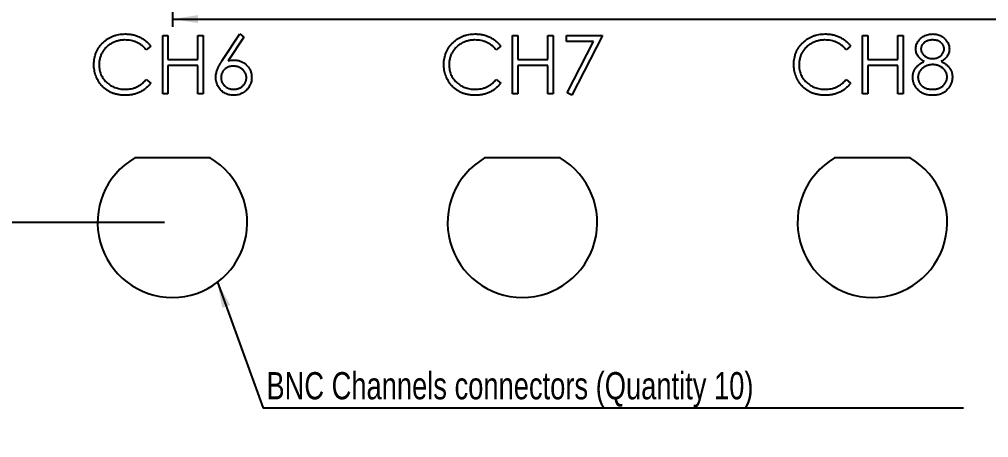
# Model space of a CAD drawing. Header units: millimetres. Extents: x 0 to 836, y 0 to 589.
# Drawn here: x 434.6 to 559.2, y 393.1 to 446.9 of the extents above; entities that cross this region are included whole.
import ezdxf

# ---------------------------------------------------------------- set-up
doc = ezdxf.new("R2010")
doc.units = ezdxf.units.MM
doc.layers.add('FORMAT', color=7, linetype='Continuous')
doc.styles.add('SLDTEXTSTYLE0', font='TXT', dxfattribs={"width": 0.75})
doc.dimstyles.new('SLDDIMSTYLE0', dxfattribs={"dimtxt": 3.5, "dimasz": 3.302, "dimexe": 0, "dimexo": 0.0625, "dimgap": 0.875, "dimtad": 1, "dimlfac": 0.666667, "dimrnd": 1e-09, "dimzin": 4, "dimdsep": 46, "dimtxsty": 'SLDTEXTSTYLE0', "dimsah": 1, "dimcen": 0.09, "dimadec": 0, "dimazin": 1, "dimtfac": 1, "dimtofl": 0, "dimtmove": 0, "dimatfit": 3, "dimfxl": 1, "dimfrac": 2, "dimtolj": 1, "dimtzin": 12, "dimarcsym": 0})
doc.dimstyles.new('SLDDIMSTYLE7', dxfattribs={"dimtxt": 0.18, "dimasz": 3.302, "dimexe": 0, "dimexo": 0.0625, "dimgap": 0, "dimtad": 0, "dimtih": 1, "dimtoh": 1, "dimdec": 0, "dimrnd": 1e-09, "dimzin": 0, "dimdsep": 46, "dimtxsty": 'Standard', "dimsah": 1, "dimcen": 0.09, "dimadec": 0, "dimazin": 0, "dimtfac": 3.302, "dimtdec": 0, "dimtofl": 0, "dimtmove": 0, "dimatfit": 3, "dimfxl": 1, "dimfrac": 2, "dimtolj": 1, "dimtzin": 0, "dimarcsym": 0})

# ---------------------------------------------------------------- blocks, each defined once
blk = doc.blocks.new('_D_1')
at = {"layer": 'FORMAT'}
for p, q in [((58.29, 421.36), (58.29, 549.74)), ((694.29, 421.36), (694.29, 549.74)), ((58.29, 548.74), (694.29, 548.74))]:
    blk.add_line(p, q, dxfattribs=at)
for points in [[(58.29, 548.74), (61.59, 548.23), (61.59, 549.24)], [(694.29, 548.74), (690.99, 549.24), (690.99, 548.23)]]:
    blk.add_solid(points, dxfattribs=at)
at = {"layer": 'FORMAT', "insert": (369.18, 553.25), "char_height": 3.5, "attachment_point": 1, "style": 'SLDTEXTSTYLE0'}
blk.add_mtext('424.00', dxfattribs=at)
blk = doc.blocks.new('_D_65')
at = {"layer": 'FORMAT'}
for p, q in [((454.29, 467.76), (454.29, 445.93)), ((649.29, 366.26), (649.29, 447.93)), ((454.29, 446.93), (649.29, 446.93))]:
    blk.add_line(p, q, dxfattribs=at)
for points in [[(454.29, 446.93), (457.59, 446.42), (457.59, 447.44)], [(649.29, 446.93), (645.99, 447.44), (645.99, 446.42)]]:
    blk.add_solid(points, dxfattribs=at)
at = {"layer": 'FORMAT', "insert": (569.32, 451.44), "char_height": 3.5, "attachment_point": 1, "style": 'SLDTEXTSTYLE0'}
blk.add_mtext('130.00', dxfattribs=at)
blk = doc.blocks.new('_D_67')
at = {"layer": 'FORMAT'}
for p, q in [((402.27, 420.76), (402.27, 518.26)), ((453.29, 420.76), (401.27, 420.76))]:
    blk.add_line(p, q, dxfattribs=at)
for points in [[(402.27, 518.26), (401.76, 514.96), (402.78, 514.96)], [(402.27, 420.76), (402.78, 424.07), (401.76, 424.07)]]:
    blk.add_solid(points, dxfattribs=at)
at = {"layer": 'FORMAT', "insert": (397.76, 463.69), "char_height": 3.5, "attachment_point": 1, "rotation": 90, "style": 'SLDTEXTSTYLE0'}
blk.add_mtext('65.00', dxfattribs=at)
blk = doc.blocks.new('SW_NOTE_0_9')
at = {"layer": 'FORMAT', "color": 0}
blk.add_line((90.08, 0), (0, 0), dxfattribs=at)
at = {"layer": 'FORMAT', "color": 0, "insert": (0.43, 4.62), "char_height": 3.5, "attachment_point": 1, "style": 'SLDTEXTSTYLE0'}
blk.add_mtext('BNC Channels connectors (Quantity 10)', dxfattribs=at)

msp = doc.modelspace()

# ---------------------------------------------------------------- linework, layer by layer
at = {"color": 7, "linetype": 'Continuous', "lineweight": 25}
for p, q in [((460.70535, 441.59344), (462.94393, 445.01592)), ((462.94393, 445.01592), (463.46226, 444.60877)), ((453.04008, 444.82361), (453.71316, 444.82361)), ((453.04008, 437.32361), (453.04008, 444.82361)), ((453.71316, 444.82361), (453.71316, 441.74669)), ((457.55932, 444.82361), (458.23239, 444.82361)), ((457.55932, 441.74669), (457.55932, 444.82361)), ((458.23239, 444.82361), (458.23239, 437.32361)), ((463.46226, 444.60877), (461.48059, 441.57842)), ((498.04008, 444.82361), (498.71316, 444.82361)), ((498.04008, 437.32361), (498.04008, 444.82361)), ((498.71316, 444.82361), (498.71316, 441.74669)), ((502.55932, 444.82361), (503.23239, 444.82361)), ((502.55932, 441.74669), (502.55932, 444.82361)), ((503.23239, 444.82361), (503.23239, 437.32361)), ((504.96316, 444.82361), (509.57855, 444.82361)), ((504.96316, 444.05438), (504.96316, 444.82361)), ((508.43972, 444.05438), (504.96316, 444.05438)), ((505.05481, 437.45131), (508.43972, 444.05438)), ((509.57855, 444.82361), (505.63624, 437.1313)), ((543.04008, 444.82361), (543.71316, 444.82361)), ((543.04008, 437.32361), (543.04008, 444.82361)), ((543.71316, 444.82361), (543.71316, 441.74669)), ((547.55932, 444.82361), (548.23239, 444.82361)), ((547.55932, 441.74669), (547.55932, 444.82361)), ((548.23239, 444.82361), (548.23239, 437.32361)), ((451.50162, 443.44741), (450.91268, 442.99669)), ((496.50162, 443.44741), (495.91268, 442.99669)), ((541.50162, 443.44741), (540.91268, 442.99669)), ((453.71316, 441.74669), (457.55932, 441.74669)), ((498.71316, 441.74669), (502.55932, 441.74669)), ((543.71316, 441.74669), (547.55932, 441.74669)), ((453.71316, 440.97746), (453.71316, 437.32361)), ((457.55932, 440.97746), (453.71316, 440.97746)), ((457.55932, 437.32361), (457.55932, 440.97746)), ((498.71316, 440.97746), (498.71316, 437.32361)), ((502.55932, 440.97746), (498.71316, 440.97746)), ((502.55932, 437.32361), (502.55932, 440.97746)), ((543.71316, 440.97746), (543.71316, 437.32361)), ((547.55932, 440.97746), (543.71316, 440.97746)), ((547.55932, 437.32361), (547.55932, 440.97746)), ((450.91268, 439.15053), (451.50162, 438.70432)), ((495.91268, 439.15053), (496.50162, 438.70432)), ((540.91268, 439.15053), (541.50162, 438.70432)), ((505.63624, 437.1313), (505.05481, 437.45131)), ((453.71316, 437.32361), (453.04008, 437.32361)), ((458.23239, 437.32361), (457.55932, 437.32361)), ((498.71316, 437.32361), (498.04008, 437.32361)), ((503.23239, 437.32361), (502.55932, 437.32361)), ((543.71316, 437.32361), (543.04008, 437.32361)), ((548.23239, 437.32361), (547.55932, 437.32361)), ((459.14152, 429.07361), (449.43865, 429.07361)), ((504.14152, 429.07361), (494.43865, 429.07361)), ((549.14152, 429.07361), (539.43865, 429.07361))]:
    msp.add_line(p, q, dxfattribs=at)
for centre in [(454.29008, 420.76361), (499.29008, 420.76361), (544.29008, 420.76361)]:
    msp.add_arc(centre, 9.6225, 120.2766677, 59.7233323, dxfattribs=at)
for points, knots in [([(444.19393, 441.11718), (444.19726, 441.25208), (444.20382, 441.5175), (444.25952, 441.90702), (444.34914, 442.2802), (444.47642, 442.63635), (444.63778, 442.97734), (444.83713, 443.30057), (445.07213, 443.60811), (445.34094, 443.89528), (445.63573, 444.15787), (445.95141, 444.38888), (446.28738, 444.58113), (446.63991, 444.74184), (447.01167, 444.86536), (447.40185, 444.95183), (447.80972, 445.00566), (448.08799, 445.01246), (448.22939, 445.01592)], [0, 0, 0, 0, 0.064557846, 0.127013532, 0.18795481, 0.248013913, 0.307747682, 0.368234515, 0.429469844, 0.492743437, 0.556257769, 0.618216786, 0.679655476, 0.741245546, 0.803415265, 0.866815462, 0.932328312, 1, 1, 1, 1]), ([(448.22939, 445.01592), (448.31556, 445.01488), (448.48613, 445.01284), (448.73846, 444.9929), (448.98412, 444.95965), (449.22329, 444.9144), (449.45712, 444.85825), (449.68384, 444.78509), (449.90476, 444.70144), (450.11851, 444.6051), (450.32404, 444.49696), (450.52131, 444.37821), (450.70873, 444.249), (450.88764, 444.11044), (451.05503, 443.95959), (451.21566, 443.80059), (451.36408, 443.62888), (451.45569, 443.50801), (451.50162, 443.44741)], [0, 0, 0, 0, 0.068547537, 0.135682946, 0.20121499, 0.265682235, 0.329266835, 0.392395428, 0.455069762, 0.51712685, 0.578790035, 0.639739863, 0.700191504, 0.759806243, 0.819628319, 0.879354791, 0.939511608, 1, 1, 1, 1]), ([(489.19393, 441.11718), (489.19726, 441.25208), (489.20382, 441.5175), (489.25952, 441.90702), (489.34914, 442.2802), (489.47642, 442.63635), (489.63778, 442.97734), (489.83713, 443.30057), (490.07213, 443.60811), (490.34094, 443.89528), (490.63573, 444.15787), (490.95141, 444.38888), (491.28738, 444.58113), (491.63991, 444.74184), (492.01167, 444.86536), (492.40185, 444.95183), (492.80972, 445.00566), (493.08799, 445.01246), (493.22939, 445.01592)], [0, 0, 0, 0, 0.064557846, 0.127013532, 0.18795481, 0.248013913, 0.307747682, 0.368234515, 0.429469844, 0.492743437, 0.556257769, 0.618216786, 0.679655476, 0.741245546, 0.803415265, 0.866815462, 0.932328312, 1, 1, 1, 1]), ([(493.22939, 445.01592), (493.31556, 445.01488), (493.48613, 445.01284), (493.73846, 444.9929), (493.98412, 444.95965), (494.22329, 444.9144), (494.45712, 444.85825), (494.68384, 444.78509), (494.90476, 444.70144), (495.11851, 444.6051), (495.32404, 444.49696), (495.52131, 444.37821), (495.70873, 444.249), (495.88764, 444.11044), (496.05503, 443.95959), (496.21566, 443.80059), (496.36408, 443.62888), (496.45569, 443.50801), (496.50162, 443.44741)], [0, 0, 0, 0, 0.068547537, 0.135682946, 0.20121499, 0.265682235, 0.329266835, 0.392395428, 0.455069762, 0.51712685, 0.578790035, 0.639739863, 0.700191504, 0.759806243, 0.819628319, 0.879354791, 0.939511608, 1, 1, 1, 1]), ([(534.19393, 441.11718), (534.19726, 441.25208), (534.20382, 441.5175), (534.25952, 441.90702), (534.34914, 442.2802), (534.47642, 442.63635), (534.63778, 442.97734), (534.83713, 443.30057), (535.07213, 443.60811), (535.34094, 443.89528), (535.63573, 444.15787), (535.95141, 444.38888), (536.28738, 444.58113), (536.63991, 444.74184), (537.01167, 444.86536), (537.40185, 444.95183), (537.80972, 445.00566), (538.08799, 445.01246), (538.22939, 445.01592)], [0, 0, 0, 0, 0.064557846, 0.127013532, 0.18795481, 0.248013913, 0.307747682, 0.368234515, 0.429469844, 0.492743437, 0.556257769, 0.618216786, 0.679655476, 0.741245546, 0.803415265, 0.866815462, 0.932328312, 1, 1, 1, 1]), ([(538.22939, 445.01592), (538.31556, 445.01488), (538.48613, 445.01284), (538.73846, 444.9929), (538.98412, 444.95965), (539.22329, 444.9144), (539.45712, 444.85825), (539.68384, 444.78509), (539.90476, 444.70144), (540.11851, 444.6051), (540.32404, 444.49696), (540.52131, 444.37821), (540.70873, 444.249), (540.88764, 444.11044), (541.05503, 443.95959), (541.21566, 443.80059), (541.36408, 443.62888), (541.45569, 443.50801), (541.50162, 443.44741)], [0, 0, 0, 0, 0.068547537, 0.135682946, 0.20121499, 0.265682235, 0.329266835, 0.392395428, 0.455069762, 0.51712685, 0.578790035, 0.639739863, 0.700191504, 0.759806243, 0.819628319, 0.879354791, 0.939511608, 1, 1, 1, 1]), ([(549.86701, 443.09134), (549.87051, 443.17126), (549.87756, 443.33192), (549.93452, 443.57108), (550.02735, 443.80597), (550.15361, 444.03546), (550.31087, 444.25178), (550.49954, 444.4458), (550.71512, 444.61575), (550.95653, 444.75841), (551.21632, 444.87452), (551.49042, 444.95462), (551.77407, 445.00698), (551.96713, 445.01291), (552.06502, 445.01592)], [0, 0, 0, 0, 0.074058426, 0.148870352, 0.226667668, 0.307734759, 0.391157204, 0.473929356, 0.557927752, 0.64498929, 0.733364056, 0.821092042, 0.909287215, 1, 1, 1, 1]), ([(552.06502, 445.01592), (552.16039, 445.01282), (552.34844, 445.00671), (552.62486, 444.95573), (552.88934, 444.8706), (553.14097, 444.75511), (553.37526, 444.61285), (553.58226, 444.44056), (553.76512, 444.2474), (553.91637, 444.03114), (554.041, 443.80253), (554.12779, 443.56334), (554.1834, 443.31874), (554.19042, 443.15323), (554.19393, 443.0703)], [0, 0, 0, 0, 0.089409711, 0.176305764, 0.262625902, 0.349445726, 0.435498264, 0.51892813, 0.601354657, 0.684256422, 0.76580674, 0.844876866, 0.922279795, 1, 1, 1, 1]), ([(448.18732, 444.24669), (448.11214, 444.24582), (447.96248, 444.2441), (447.74038, 444.22136), (447.52242, 444.18941), (447.30875, 444.142), (447.09965, 444.08206), (446.89374, 444.01043), (446.694, 443.92181), (446.49767, 443.82387), (446.30958, 443.71324), (446.1316, 443.59257), (445.9644, 443.4632), (445.80783, 443.32467), (445.66175, 443.17758), (445.52721, 443.02037), (445.40467, 442.85354), (445.2917, 442.6793), (445.19053, 442.49815), (445.10583, 442.30941), (445.03081, 442.11633), (444.97146, 441.91672), (444.92448, 441.71199), (444.89206, 441.50158), (444.86959, 441.28594), (444.86787, 441.13977), (444.86701, 441.0661)], [0, 0, 0, 0, 0.043954909, 0.087501875, 0.130462627, 0.172752021, 0.215403067, 0.25764983, 0.300152749, 0.34312149, 0.385925163, 0.427685727, 0.46881795, 0.5094918, 0.549883031, 0.589980023, 0.63040523, 0.670868626, 0.711383944, 0.751627258, 0.791775577, 0.832458919, 0.873319045, 0.914542956, 0.956923558, 1, 1, 1, 1]), ([(450.91268, 442.99669), (450.87067, 443.04676), (450.78721, 443.14622), (450.65294, 443.28589), (450.51301, 443.41675), (450.36747, 443.53941), (450.2137, 443.64959), (450.05542, 443.75302), (449.89, 443.84574), (449.66125, 443.95816), (449.362, 444.07547), (448.9853, 444.17384), (448.59206, 444.23645), (448.32378, 444.24324), (448.18732, 444.24669)], [0, 0, 0, 0, 0.063163259, 0.125474941, 0.18712122, 0.248294346, 0.309294856, 0.369850066, 0.430973376, 0.49245599, 0.616147966, 0.740843698, 0.868182649, 1, 1, 1, 1]), ([(493.18732, 444.24669), (493.11214, 444.24582), (492.96248, 444.2441), (492.74038, 444.22136), (492.52242, 444.18941), (492.30875, 444.142), (492.09965, 444.08206), (491.89374, 444.01043), (491.694, 443.92181), (491.49767, 443.82387), (491.30958, 443.71324), (491.1316, 443.59257), (490.9644, 443.4632), (490.80783, 443.32467), (490.66175, 443.17758), (490.52721, 443.02037), (490.40467, 442.85354), (490.2917, 442.6793), (490.19053, 442.49815), (490.10583, 442.30941), (490.03081, 442.11633), (489.97146, 441.91672), (489.92448, 441.71199), (489.89206, 441.50158), (489.86959, 441.28594), (489.86787, 441.13977), (489.86701, 441.0661)], [0, 0, 0, 0, 0.043954909, 0.087501875, 0.130462627, 0.172752021, 0.215403067, 0.25764983, 0.300152749, 0.34312149, 0.385925163, 0.427685727, 0.46881795, 0.5094918, 0.549883031, 0.589980023, 0.63040523, 0.670868626, 0.711383944, 0.751627258, 0.791775577, 0.832458919, 0.873319045, 0.914542956, 0.956923558, 1, 1, 1, 1]), ([(495.91268, 442.99669), (495.87067, 443.04676), (495.78721, 443.14622), (495.65294, 443.28589), (495.51301, 443.41675), (495.36747, 443.53941), (495.2137, 443.64959), (495.05542, 443.75302), (494.89, 443.84574), (494.66125, 443.95816), (494.362, 444.07547), (493.9853, 444.17384), (493.59206, 444.23645), (493.32378, 444.24324), (493.18732, 444.24669)], [0, 0, 0, 0, 0.063163259, 0.125474941, 0.18712122, 0.248294346, 0.309294856, 0.369850066, 0.430973376, 0.49245599, 0.616147966, 0.740843698, 0.868182649, 1, 1, 1, 1]), ([(538.18732, 444.24669), (538.11214, 444.24582), (537.96248, 444.2441), (537.74038, 444.22136), (537.52242, 444.18941), (537.30875, 444.142), (537.09965, 444.08206), (536.89374, 444.01043), (536.694, 443.92181), (536.49767, 443.82387), (536.30958, 443.71324), (536.1316, 443.59257), (535.9644, 443.4632), (535.80783, 443.32467), (535.66175, 443.17758), (535.52721, 443.02037), (535.40467, 442.85354), (535.2917, 442.6793), (535.19053, 442.49815), (535.10583, 442.30941), (535.03081, 442.11633), (534.97146, 441.91672), (534.92448, 441.71199), (534.89206, 441.50158), (534.86959, 441.28594), (534.86787, 441.13977), (534.86701, 441.0661)], [0, 0, 0, 0, 0.043954909, 0.087501875, 0.130462627, 0.172752021, 0.215403067, 0.25764983, 0.300152749, 0.34312149, 0.385925163, 0.427685727, 0.46881795, 0.5094918, 0.549883031, 0.589980023, 0.63040523, 0.670868626, 0.711383944, 0.751627258, 0.791775577, 0.832458919, 0.873319045, 0.914542956, 0.956923558, 1, 1, 1, 1]), ([(540.91268, 442.99669), (540.87067, 443.04676), (540.78721, 443.14622), (540.65294, 443.28589), (540.51301, 443.41675), (540.36747, 443.53941), (540.2137, 443.64959), (540.05542, 443.75302), (539.89, 443.84574), (539.66125, 443.95816), (539.362, 444.07547), (538.9853, 444.17384), (538.59206, 444.23645), (538.32378, 444.24324), (538.18732, 444.24669)], [0, 0, 0, 0, 0.063163259, 0.125474941, 0.18712122, 0.248294346, 0.309294856, 0.369850066, 0.430973376, 0.49245599, 0.616147966, 0.740843698, 0.868182649, 1, 1, 1, 1]), ([(552.02746, 444.24669), (551.97486, 444.24529), (551.87193, 444.24256), (551.72101, 444.22829), (551.5775, 444.20053), (551.43989, 444.16359), (551.31008, 444.11369), (551.1863, 444.05499), (551.07066, 443.98362), (550.96175, 443.90356), (550.86372, 443.8155), (550.77671, 443.72376), (550.70443, 443.62652), (550.64306, 443.52622), (550.59853, 443.41987), (550.56517, 443.31073), (550.54263, 443.19743), (550.54094, 443.11999), (550.54008, 443.08082)], [0, 0, 0, 0, 0.0752433086, 0.1472088117, 0.2164470899, 0.2840250416, 0.3506554492, 0.4150313178, 0.479629831, 0.5446516341, 0.6080442397, 0.667827565, 0.7251142466, 0.7809917079, 0.8355270041, 0.8894381545, 0.9440720892, 1, 1, 1, 1]), ([(553.52085, 443.09584), (553.51971, 443.13148), (553.51745, 443.2022), (553.49881, 443.30664), (553.468, 443.4087), (553.4263, 443.50923), (553.37142, 443.60682), (553.30635, 443.703), (553.22731, 443.7956), (553.13861, 443.88679), (553.03801, 443.97119), (552.92572, 444.04541), (552.8023, 444.10843), (552.66776, 444.15962), (552.52259, 444.19807), (552.36747, 444.22686), (552.20109, 444.24309), (552.08659, 444.24546), (552.02746, 444.24669)], [0, 0, 0, 0, 0.050902438, 0.101034043, 0.151083817, 0.203061988, 0.256248434, 0.310846715, 0.3687691, 0.43001504, 0.492519647, 0.556048722, 0.621995683, 0.690192369, 0.761384855, 0.83635622, 0.915487005, 1, 1, 1, 1]), ([(550.96226, 441.50179), (550.87528, 441.54923), (550.70686, 441.64107), (550.48385, 441.80981), (550.2923, 441.99257), (550.13747, 442.1932), (550.0156, 442.40545), (549.93199, 442.62797), (549.87542, 442.85665), (549.86982, 443.01288), (549.86701, 443.09134)], [0, 0, 0, 0, 0.14586006, 0.282425903, 0.4108504, 0.535029421, 0.654701078, 0.770133433, 0.884555844, 1, 1, 1, 1]), ([(550.54008, 443.08082), (550.54156, 443.04165), (550.54447, 442.96424), (550.56698, 442.84993), (550.60053, 442.73759), (550.65335, 442.62991), (550.71671, 442.52315), (550.7949, 442.41997), (550.8881, 442.32001), (550.99315, 442.22414), (551.10761, 442.13435), (551.22886, 442.05641), (551.35539, 441.99119), (551.48589, 441.93692), (551.6217, 441.89472), (551.76199, 441.86479), (551.90677, 441.84619), (552.00487, 441.84396), (552.05451, 441.84284)], [0, 0, 0, 0, 0.05456395, 0.107826203, 0.161923709, 0.217509701, 0.274498333, 0.334814765, 0.397554947, 0.464754577, 0.53290121, 0.600097214, 0.665354161, 0.731083628, 0.796883494, 0.86329159, 0.930831218, 1, 1, 1, 1]), ([(552.05451, 441.84284), (552.11826, 441.84471), (552.24513, 441.84843), (552.43216, 441.88304), (552.614, 441.93748), (552.78873, 442.01197), (552.95181, 442.10546), (553.09718, 442.21739), (553.22361, 442.34517), (553.32976, 442.48682), (553.41207, 442.63757), (553.47615, 442.78886), (553.51356, 442.94229), (553.51844, 443.04508), (553.52085, 443.09584)], [0, 0, 0, 0, 0.089689936, 0.17849401, 0.266837753, 0.356558176, 0.44533425, 0.530805835, 0.614076217, 0.697707086, 0.77914195, 0.855353591, 0.92855682, 1, 1, 1, 1]), ([(554.19393, 443.0703), (554.19086, 442.98893), (554.18482, 442.8291), (554.13403, 442.59612), (554.04851, 442.37793), (553.93173, 442.17206), (553.77953, 441.98224), (553.59394, 441.80606), (553.37644, 441.64207), (553.21302, 441.54953), (553.12873, 441.50179)], [0, 0, 0, 0, 0.121904041, 0.239412608, 0.355410104, 0.472090729, 0.592858982, 0.718703468, 0.854892383, 1, 1, 1, 1]), ([(459.86701, 439.41496), (459.86954, 439.49219), (459.87471, 439.6499), (459.9108, 439.88875), (459.9688, 440.13315), (460.03375, 440.34048), (460.10237, 440.51032), (460.15949, 440.64726), (460.23057, 440.78818), (460.30637, 440.9379), (460.39371, 441.09259), (460.48867, 441.25481), (460.59389, 441.42199), (460.66764, 441.53544), (460.70535, 441.59344)], [0, 0, 0, 0, 0.09781819, 0.199726053, 0.305276357, 0.415811491, 0.474472231, 0.53727388, 0.603657421, 0.674298863, 0.749834485, 0.828598477, 0.912377778, 1, 1, 1, 1]), ([(461.48059, 441.57842), (461.61253, 441.59945), (461.86988, 441.64047), (462.13038, 441.64723), (462.25733, 441.65053)], [0, 0, 0, 0, 0.512659336, 1, 1, 1, 1]), ([(462.25733, 441.65053), (462.33356, 441.64848), (462.48361, 441.64445), (462.70391, 441.61341), (462.9156, 441.5645), (463.1178, 441.49321), (463.31125, 441.40213), (463.49704, 441.29297), (463.67168, 441.1601), (463.83744, 441.01168), (463.98792, 440.84729), (464.12116, 440.67285), (464.23307, 440.48857), (464.32387, 440.29452), (464.39438, 440.091), (464.44579, 439.87829), (464.47617, 439.65622), (464.4803, 439.50519), (464.48239, 439.42848)], [0, 0, 0, 0, 0.0652308037, 0.128404896, 0.1900670716, 0.2509433658, 0.3115458329, 0.3728628022, 0.4350236739, 0.4990717247, 0.563091075, 0.6255101063, 0.6866800359, 0.747282503, 0.8085634952, 0.8707421035, 0.9343409515, 1, 1, 1, 1]), ([(549.48239, 439.44651), (549.48363, 439.49913), (549.48608, 439.60314), (549.50302, 439.7568), (549.53025, 439.90637), (549.56723, 440.05238), (549.61736, 440.19379), (549.67788, 440.33125), (549.74844, 440.46493), (549.83005, 440.59556), (549.92498, 440.7213), (550.03247, 440.84429), (550.15468, 440.96263), (550.29023, 441.07775), (550.43758, 441.19169), (550.60056, 441.29831), (550.77485, 441.40515), (550.89872, 441.46903), (550.96226, 441.50179)], [0, 0, 0, 0, 0.058853586, 0.116315459, 0.172674843, 0.228780387, 0.284580359, 0.340256506, 0.396629805, 0.453507263, 0.51231819, 0.572648444, 0.636021936, 0.702362946, 0.771483056, 0.844184477, 0.920069794, 1, 1, 1, 1]), ([(553.12873, 441.50179), (553.19012, 441.46978), (553.30985, 441.40735), (553.48037, 441.30683), (553.63621, 441.20089), (553.78169, 441.09452), (553.91425, 440.98367), (554.03242, 440.86788), (554.13911, 440.75006), (554.23216, 440.62819), (554.31401, 440.50262), (554.38475, 440.373), (554.44522, 440.23962), (554.49314, 440.10103), (554.53262, 439.95925), (554.55978, 439.81247), (554.57439, 439.66165), (554.57715, 439.55972), (554.57855, 439.5081)], [0, 0, 0, 0, 0.0795248296, 0.1550999763, 0.2272198201, 0.2959105042, 0.3620558809, 0.4255201169, 0.4858127192, 0.544494706, 0.6014596357, 0.6578405938, 0.7139744722, 0.7694679516, 0.8261299672, 0.8828853593, 0.9407008817, 1, 1, 1, 1]), ([(445.14495, 438.4429), (445.06902, 438.5362), (444.91807, 438.72168), (444.72494, 439.02229), (444.55963, 439.33615), (444.42596, 439.66491), (444.32147, 440.00783), (444.24908, 440.36507), (444.20204, 440.73632), (444.19666, 440.98883), (444.19393, 441.11718)], [0, 0, 0, 0, 0.12432851, 0.247156016, 0.368779749, 0.490733862, 0.613613772, 0.738957576, 0.867310575, 1, 1, 1, 1]), ([(444.86701, 441.0661), (444.86971, 440.95524), (444.87502, 440.7376), (444.92227, 440.41881), (444.99406, 440.1134), (445.10167, 439.8233), (445.23435, 439.54493), (445.40201, 439.28299), (445.59619, 439.03352), (445.81963, 438.80243), (446.06479, 438.59133), (446.32782, 438.40544), (446.60807, 438.25048), (446.90245, 438.12153), (447.21322, 438.02241), (447.53982, 437.95263), (447.88155, 437.90711), (448.11506, 437.90275), (448.23389, 437.90053)], [0, 0, 0, 0, 0.064323217, 0.126290104, 0.186726469, 0.246146432, 0.305575643, 0.365429386, 0.426326309, 0.488839906, 0.551724972, 0.613918596, 0.675483766, 0.737333897, 0.800229044, 0.864502298, 0.931040739, 1, 1, 1, 1]), ([(462.11611, 440.8813), (462.05897, 440.87963), (461.94737, 440.87638), (461.78364, 440.85747), (461.62869, 440.82185), (461.48045, 440.7765), (461.34171, 440.71413), (461.21144, 440.63838), (461.08916, 440.54919), (460.97614, 440.44783), (460.87367, 440.33686), (460.78542, 440.218), (460.7093, 440.09411), (460.64741, 439.96416), (460.59922, 439.8282), (460.56436, 439.68686), (460.54496, 439.53919), (460.54173, 439.43905), (460.54008, 439.38791)], [0, 0, 0, 0, 0.070599289, 0.137900921, 0.203196198, 0.266789725, 0.329106387, 0.390653545, 0.452653057, 0.51574804, 0.577926341, 0.638930012, 0.698350718, 0.757296037, 0.816393767, 0.87626691, 0.936817109, 1, 1, 1, 1]), ([(463.80932, 439.38791), (463.80814, 439.43911), (463.80582, 439.53961), (463.77964, 439.6868), (463.74334, 439.82892), (463.68852, 439.96509), (463.6173, 440.09477), (463.53055, 440.21861), (463.43019, 440.33756), (463.31427, 440.44805), (463.18808, 440.54908), (463.0539, 440.63826), (462.91352, 440.71353), (462.76709, 440.77633), (462.61293, 440.82165), (462.45352, 440.85734), (462.28683, 440.87633), (462.17374, 440.87962), (462.11611, 440.8813)], [0, 0, 0, 0, 0.061137915, 0.119993844, 0.178225322, 0.23625642, 0.294929377, 0.354715749, 0.416729664, 0.480664408, 0.54583177, 0.609758105, 0.672971228, 0.736016869, 0.799839398, 0.864775357, 0.931087623, 1, 1, 1, 1]), ([(490.14495, 438.4429), (490.06902, 438.5362), (489.91807, 438.72168), (489.72494, 439.02229), (489.55963, 439.33615), (489.42596, 439.66491), (489.32147, 440.00783), (489.24908, 440.36507), (489.20204, 440.73632), (489.19666, 440.98883), (489.19393, 441.11718)], [0, 0, 0, 0, 0.12432851, 0.247156016, 0.368779749, 0.490733862, 0.613613772, 0.738957576, 0.867310575, 1, 1, 1, 1]), ([(489.86701, 441.0661), (489.86971, 440.95524), (489.87502, 440.7376), (489.92227, 440.41881), (489.99406, 440.1134), (490.10167, 439.8233), (490.23435, 439.54493), (490.40201, 439.28299), (490.59619, 439.03352), (490.81963, 438.80243), (491.06479, 438.59133), (491.32782, 438.40544), (491.60807, 438.25048), (491.90245, 438.12153), (492.21322, 438.02241), (492.53982, 437.95263), (492.88155, 437.90711), (493.11506, 437.90275), (493.23389, 437.90053)], [0, 0, 0, 0, 0.0643232166, 0.1262901037, 0.1867264692, 0.2461464323, 0.3055756426, 0.3654293856, 0.4263263089, 0.4888399064, 0.5517249718, 0.6139185965, 0.6754837658, 0.7373338971, 0.8002290444, 0.8645022981, 0.9310407392, 1, 1, 1, 1]), ([(535.14495, 438.4429), (535.06902, 438.5362), (534.91807, 438.72168), (534.72494, 439.02229), (534.55963, 439.33615), (534.42596, 439.66491), (534.32147, 440.00783), (534.24908, 440.36507), (534.20204, 440.73632), (534.19666, 440.98883), (534.19393, 441.11718)], [0, 0, 0, 0, 0.12432851, 0.247156016, 0.368779749, 0.490733862, 0.613613772, 0.738957576, 0.867310575, 1, 1, 1, 1]), ([(534.86701, 441.0661), (534.86971, 440.95524), (534.87502, 440.7376), (534.92227, 440.41881), (534.99406, 440.1134), (535.10167, 439.8233), (535.23435, 439.54493), (535.40201, 439.28299), (535.59619, 439.03352), (535.81963, 438.80243), (536.06479, 438.59133), (536.32782, 438.40544), (536.60807, 438.25048), (536.90245, 438.12153), (537.21322, 438.02241), (537.53982, 437.95263), (537.88155, 437.90711), (538.11506, 437.90275), (538.23389, 437.90053)], [0, 0, 0, 0, 0.0643232166, 0.1262901037, 0.1867264692, 0.2461464323, 0.3055756426, 0.3654293856, 0.4263263089, 0.4888399064, 0.5517249718, 0.6139185965, 0.6754837658, 0.7373338971, 0.8002290444, 0.8645022981, 0.9310407392, 1, 1, 1, 1]), ([(552.07103, 441.07361), (552.00434, 441.07242), (551.87349, 441.0701), (551.6818, 441.04419), (551.49783, 441.00813), (551.3222, 440.95342), (551.15499, 440.88228), (550.99529, 440.79671), (550.84432, 440.69555), (550.70417, 440.5801), (550.57619, 440.45569), (550.46391, 440.32399), (550.36856, 440.18744), (550.29177, 440.04431), (550.22875, 439.89764), (550.18736, 439.74376), (550.16083, 439.58565), (550.15727, 439.47816), (550.15547, 439.42397)], [0, 0, 0, 0, 0.071268693, 0.139811785, 0.206497432, 0.271535244, 0.336081831, 0.400528388, 0.464983843, 0.530050305, 0.594423409, 0.65558271, 0.714849106, 0.772115064, 0.828999211, 0.885122163, 0.942079353, 1, 1, 1, 1]), ([(553.90547, 439.49458), (553.90353, 439.54575), (553.8997, 439.64664), (553.87541, 439.79614), (553.83273, 439.94057), (553.77417, 440.08168), (553.69621, 440.2166), (553.6044, 440.34885), (553.49363, 440.47476), (553.36846, 440.5953), (553.23205, 440.70676), (553.08705, 440.80536), (552.93457, 440.8884), (552.77495, 440.95594), (552.60853, 441.00905), (552.43544, 441.04616), (552.25547, 441.06952), (552.13321, 441.07223), (552.07103, 441.07361)], [0, 0, 0, 0, 0.057339426, 0.113063332, 0.169181449, 0.22577456, 0.283826304, 0.343454279, 0.405906962, 0.47139226, 0.538002834, 0.603063556, 0.667601831, 0.732225443, 0.79700481, 0.86304799, 0.930356987, 1, 1, 1, 1]), ([(448.23389, 437.90053), (448.36483, 437.90415), (448.62254, 437.91127), (449.00047, 437.97162), (449.36226, 438.06945), (449.70793, 438.20638), (450.03651, 438.38437), (450.3485, 438.60016), (450.64417, 438.85577), (450.82197, 439.05095), (450.91268, 439.15053)], [0, 0, 0, 0, 0.12851519, 0.252948636, 0.374754734, 0.495939754, 0.617180641, 0.740909469, 0.867811148, 1, 1, 1, 1]), ([(451.50162, 438.70432), (451.45423, 438.64316), (451.35966, 438.52115), (451.20654, 438.34914), (451.04523, 438.18734), (450.87454, 438.03707), (450.69643, 437.89531), (450.5077, 437.76609), (450.31084, 437.64761), (450.10651, 437.53913), (449.89493, 437.44288), (449.67635, 437.36047), (449.45171, 437.28949), (449.22101, 437.2311), (448.98376, 437.18551), (448.74082, 437.15504), (448.49167, 437.13417), (448.32358, 437.13227), (448.2384, 437.1313)], [0, 0, 0, 0, 0.0616742389, 0.1230530616, 0.1834750007, 0.2437265005, 0.3042789165, 0.364862921, 0.425946204, 0.48739123, 0.5492203841, 0.6111435887, 0.6735285303, 0.7369614567, 0.8007852829, 0.8660125956, 0.9321007478, 1, 1, 1, 1]), ([(462.13864, 437.1313), (462.03772, 437.13458), (461.83781, 437.14106), (461.54374, 437.19885), (461.26118, 437.29251), (460.9921, 437.42154), (460.74284, 437.58452), (460.51985, 437.78072), (460.32422, 438.00596), (460.16142, 438.26019), (460.03229, 438.53338), (459.93546, 438.81824), (459.87889, 439.11374), (459.87099, 439.31406), (459.86701, 439.41496)], [0, 0, 0, 0, 0.084334722, 0.167052318, 0.249566077, 0.332740482, 0.415914886, 0.49782801, 0.580372589, 0.664600121, 0.749466693, 0.832510234, 0.915639282, 1, 1, 1, 1]), ([(460.54008, 439.38791), (460.54143, 439.33723), (460.54406, 439.23786), (460.56796, 439.09142), (460.60446, 438.95049), (460.65876, 438.81581), (460.72353, 438.68532), (460.80904, 438.56374), (460.90379, 438.4437), (461.01705, 438.33441), (461.1386, 438.23272), (461.26846, 438.14383), (461.40381, 438.06779), (461.54646, 438.0082), (461.6944, 437.95929), (461.84886, 437.92487), (462.00994, 437.90541), (462.11906, 437.90218), (462.1747, 437.90053)], [0, 0, 0, 0, 0.061841703, 0.121262373, 0.180745949, 0.239230902, 0.298307559, 0.358182798, 0.420359231, 0.484792416, 0.549938484, 0.613718278, 0.676680707, 0.73915417, 0.802199703, 0.866740178, 0.932049652, 1, 1, 1, 1]), ([(464.48239, 439.42848), (464.47934, 439.32352), (464.47334, 439.11699), (464.41355, 438.81618), (464.32063, 438.52961), (464.18783, 438.26186), (464.02286, 438.01328), (463.8217, 437.79303), (463.59146, 437.59659), (463.33113, 437.43233), (463.05097, 437.29818), (462.75664, 437.20182), (462.45101, 437.1425), (462.24357, 437.13506), (462.13864, 437.1313)], [0, 0, 0, 0, 0.085947943, 0.169125212, 0.250399107, 0.332289736, 0.413364288, 0.494172283, 0.576021735, 0.660756969, 0.745783126, 0.830043593, 0.914027546, 1, 1, 1, 1]), ([(462.1747, 437.90053), (462.23034, 437.90218), (462.33946, 437.90541), (462.50054, 437.92487), (462.655, 437.95929), (462.80295, 438.00818), (462.94554, 438.06786), (463.08077, 438.14336), (463.2094, 438.23327), (463.33103, 438.33424), (463.44382, 438.44432), (463.54084, 438.56267), (463.62373, 438.6863), (463.69109, 438.8153), (463.74479, 438.95058), (463.78148, 439.0914), (463.80533, 439.23787), (463.80797, 439.33724), (463.80932, 439.38791)], [0, 0, 0, 0, 0.0679623715, 0.1332834029, 0.1978352978, 0.2608919865, 0.3233765045, 0.3863500755, 0.4496377311, 0.514795327, 0.5792399132, 0.6418141778, 0.7013585648, 0.760726766, 0.8192220679, 0.8787161694, 0.9381473541, 1, 1, 1, 1]), ([(493.23389, 437.90053), (493.36483, 437.90415), (493.62254, 437.91127), (494.00047, 437.97162), (494.36226, 438.06945), (494.70793, 438.20638), (495.03651, 438.38437), (495.3485, 438.60016), (495.64417, 438.85577), (495.82197, 439.05095), (495.91268, 439.15053)], [0, 0, 0, 0, 0.12851519, 0.252948636, 0.374754734, 0.495939754, 0.617180641, 0.740909469, 0.867811148, 1, 1, 1, 1]), ([(496.50162, 438.70432), (496.45423, 438.64316), (496.35966, 438.52115), (496.20654, 438.34914), (496.04523, 438.18734), (495.87454, 438.03707), (495.69643, 437.89531), (495.5077, 437.76609), (495.31084, 437.64761), (495.10651, 437.53913), (494.89493, 437.44288), (494.67635, 437.36047), (494.45171, 437.28949), (494.22101, 437.2311), (493.98376, 437.18551), (493.74082, 437.15504), (493.49167, 437.13417), (493.32358, 437.13227), (493.2384, 437.1313)], [0, 0, 0, 0, 0.061674239, 0.123053062, 0.183475001, 0.243726501, 0.304278917, 0.364862921, 0.425946204, 0.48739123, 0.549220384, 0.611143589, 0.67352853, 0.736961457, 0.800785283, 0.866012596, 0.932100748, 1, 1, 1, 1]), ([(538.23389, 437.90053), (538.36483, 437.90415), (538.62254, 437.91127), (539.00047, 437.97162), (539.36226, 438.06945), (539.70793, 438.20638), (540.03651, 438.38437), (540.3485, 438.60016), (540.64417, 438.85577), (540.82197, 439.05095), (540.91268, 439.15053)], [0, 0, 0, 0, 0.12851519, 0.252948636, 0.374754734, 0.495939754, 0.617180641, 0.740909469, 0.867811148, 1, 1, 1, 1]), ([(541.50162, 438.70432), (541.45423, 438.64316), (541.35966, 438.52115), (541.20654, 438.34914), (541.04523, 438.18734), (540.87454, 438.03707), (540.69643, 437.89531), (540.5077, 437.76609), (540.31084, 437.64761), (540.10651, 437.53913), (539.89493, 437.44288), (539.67635, 437.36047), (539.45171, 437.28949), (539.22101, 437.2311), (538.98376, 437.18551), (538.74082, 437.15504), (538.49167, 437.13417), (538.32358, 437.13227), (538.2384, 437.1313)], [0, 0, 0, 0, 0.061674239, 0.123053062, 0.183475001, 0.243726501, 0.304278917, 0.364862921, 0.425946204, 0.48739123, 0.549220384, 0.611143589, 0.67352853, 0.736961457, 0.800785283, 0.866012596, 0.932100748, 1, 1, 1, 1]), ([(552.01995, 437.1313), (551.91921, 437.13377), (551.72317, 437.13858), (551.43784, 437.17114), (551.17186, 437.2282), (550.92369, 437.30629), (550.69484, 437.40788), (550.48595, 437.53433), (550.294, 437.68054), (550.12483, 437.85071), (549.97464, 438.03298), (549.84271, 438.22102), (549.73305, 438.41485), (549.64021, 438.61158), (549.56913, 438.81396), (549.51991, 439.02096), (549.48864, 439.23222), (549.48448, 439.37478), (549.48239, 439.44651)], [0, 0, 0, 0, 0.078556433, 0.15286284, 0.223559693, 0.290374944, 0.355403073, 0.418291157, 0.480388564, 0.543072615, 0.604923944, 0.664398309, 0.721942555, 0.778374891, 0.833829941, 0.888861236, 0.94408894, 1, 1, 1, 1]), ([(550.15547, 439.42397), (550.15839, 439.35662), (550.16419, 439.22299), (550.21016, 439.0255), (550.28395, 438.83431), (550.38687, 438.65099), (550.5143, 438.47967), (550.671, 438.33033), (550.84723, 438.19764), (551.04895, 438.09033), (551.2693, 438.00463), (551.50821, 437.94558), (551.76225, 437.90649), (551.93767, 437.90255), (552.02746, 437.90053)], [0, 0, 0, 0, 0.074898208, 0.148596294, 0.224471235, 0.302322742, 0.381918618, 0.461148696, 0.542417123, 0.626716083, 0.714596831, 0.80490292, 0.900127254, 1, 1, 1, 1]), ([(552.02746, 437.90053), (552.09764, 437.90188), (552.23438, 437.90451), (552.43385, 437.92768), (552.62208, 437.96443), (552.79873, 438.01788), (552.96575, 438.08313), (553.12032, 438.16707), (553.26642, 438.26254), (553.39684, 438.37581), (553.51562, 438.49683), (553.6192, 438.62495), (553.70911, 438.75669), (553.77967, 438.89501), (553.83608, 439.03727), (553.87664, 439.18477), (553.90166, 439.33798), (553.90419, 439.4419), (553.90547, 439.49458)], [0, 0, 0, 0, 0.076558933, 0.149161352, 0.218826846, 0.285567139, 0.350313106, 0.414125154, 0.477179161, 0.540368019, 0.60220239, 0.662033654, 0.719934407, 0.775907433, 0.831114864, 0.886667447, 0.942552362, 1, 1, 1, 1]), ([(554.57855, 439.5081), (554.57689, 439.4359), (554.57362, 439.29297), (554.54512, 439.08201), (554.50245, 438.87713), (554.44014, 438.67836), (554.35932, 438.48681), (554.25973, 438.30232), (554.14699, 438.12185), (554.05645, 438.01081), (554.01064, 437.95462)], [0, 0, 0, 0, 0.128158186, 0.253673136, 0.377325306, 0.499384555, 0.622918368, 0.745839393, 0.871395285, 1, 1, 1, 1]), ([(448.2384, 437.1313), (448.15774, 437.13186), (447.99823, 437.13297), (447.76273, 437.15096), (447.53347, 437.17549), (447.3111, 437.21243), (447.0944, 437.25603), (446.88534, 437.31447), (446.68186, 437.37993), (446.48479, 437.45687), (446.29395, 437.54369), (446.10995, 437.64181), (445.93289, 437.75042), (445.76102, 437.86711), (445.59689, 437.99563), (445.43906, 438.1342), (445.28665, 438.28236), (445.19236, 438.38919), (445.14495, 438.4429)], [0, 0, 0, 0, 0.069662801, 0.137749562, 0.203916744, 0.268779862, 0.332413706, 0.39475354, 0.456180032, 0.516995649, 0.577395938, 0.637198344, 0.696999184, 0.756756194, 0.816553905, 0.876947997, 0.938131788, 1, 1, 1, 1]), ([(493.2384, 437.1313), (493.15774, 437.13186), (492.99823, 437.13297), (492.76273, 437.15096), (492.53347, 437.17549), (492.3111, 437.21243), (492.0944, 437.25603), (491.88534, 437.31447), (491.68186, 437.37993), (491.48479, 437.45687), (491.29395, 437.54369), (491.10995, 437.64181), (490.93289, 437.75042), (490.76102, 437.86711), (490.59689, 437.99563), (490.43906, 438.1342), (490.28665, 438.28236), (490.19236, 438.38919), (490.14495, 438.4429)], [0, 0, 0, 0, 0.069662801, 0.137749562, 0.203916744, 0.268779862, 0.332413706, 0.39475354, 0.456180032, 0.516995649, 0.577395938, 0.637198344, 0.696999184, 0.756756194, 0.816553905, 0.876947997, 0.938131788, 1, 1, 1, 1]), ([(538.2384, 437.1313), (538.15774, 437.13186), (537.99823, 437.13297), (537.76273, 437.15096), (537.53347, 437.17549), (537.3111, 437.21243), (537.0944, 437.25603), (536.88534, 437.31447), (536.68186, 437.37993), (536.48479, 437.45687), (536.29395, 437.54369), (536.10995, 437.64181), (535.93289, 437.75042), (535.76102, 437.86711), (535.59689, 437.99563), (535.43906, 438.1342), (535.28665, 438.28236), (535.19236, 438.38919), (535.14495, 438.4429)], [0, 0, 0, 0, 0.069662801, 0.137749562, 0.203916744, 0.268779862, 0.332413706, 0.39475354, 0.456180032, 0.516995649, 0.577395938, 0.637198344, 0.696999184, 0.756756194, 0.816553905, 0.876947997, 0.938131788, 1, 1, 1, 1]), ([(554.01064, 437.95462), (553.95099, 437.88906), (553.83243, 437.75875), (553.62932, 437.58957), (553.40642, 437.4474), (553.16458, 437.33153), (552.90445, 437.24134), (552.62609, 437.17654), (552.32895, 437.13942), (552.12472, 437.13405), (552.01995, 437.1313)], [0, 0, 0, 0, 0.1192834504, 0.2370928821, 0.3547960442, 0.4745763009, 0.5974600658, 0.7249261546, 0.8588831992, 1, 1, 1, 1])]:
    msp.add_open_spline(points, degree=3, knots=knots, dxfattribs=at)

# ---------------------------------------------------------------- block references
at = {"layer": 'FORMAT'}
msp.add_blockref('SW_NOTE_0_9', (465.94658, 396.91488), dxfattribs=at)

# ---------------------------------------------------------------- dimensions: what is measured, and where the dimension line sits
for base, p1, p2, picture, middle in [((694.29008, 551.51361), (58.29008, 208.51361), (694.29008, 208.51361), '_D_1', (376.29008, 551.51361)), ((649.29008, 449.70606), (454.29008, 468.76361), (649.29008, 365.26361), '_D_65', (576.42913, 449.70606))]:
    dim = msp.add_linear_dim(base=base, p1=p1, p2=p2, dimstyle='SLDDIMSTYLE0', dxfattribs=at)
    dim.commit()
    dim.dimension.update_dxf_attribs({"geometry": picture, "text_midpoint": middle, "dimtype": 160})
dim = msp.add_linear_dim(base=(399.49013, 518.26361), p1=(454.29008, 420.76361), p2=(694.29008, 518.26361), angle=90, dimstyle='SLDDIMSTYLE0', dxfattribs=at)
dim.commit()
dim.dimension.update_dxf_attribs({"geometry": '_D_67', "text_midpoint": (399.49013, 469.51361), "dimtype": 160})

# ---------------------------------------------------------------- leaders
msp.add_leader([(460.08416, 413.08109), (465.94658, 396.91488)], dimstyle='SLDDIMSTYLE7', dxfattribs=at)

doc.saveas('drawing.dxf')
